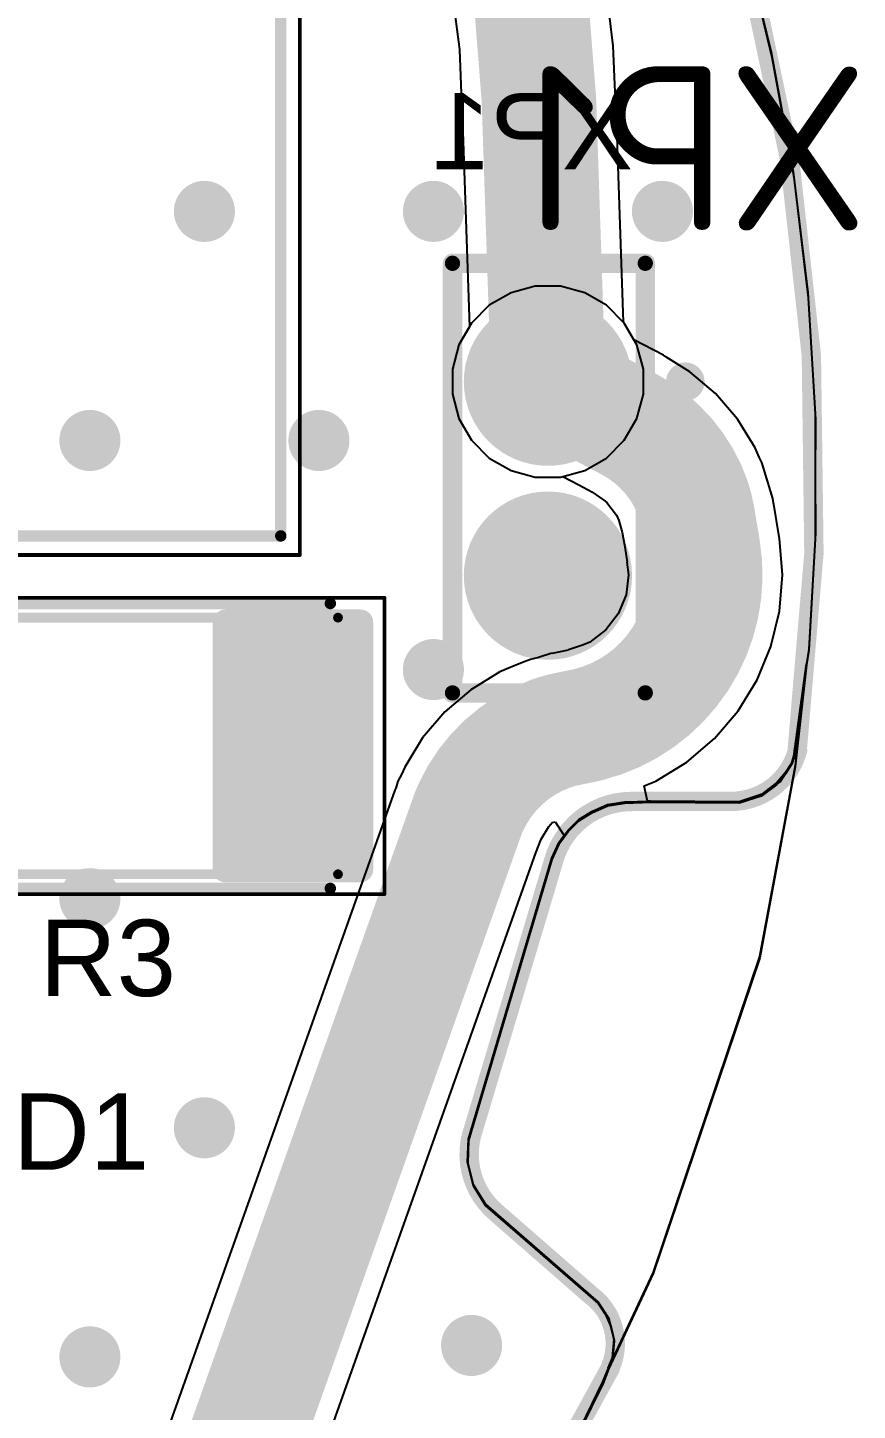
# Model space of a CAD drawing. Header units: inches. Extents: x -26.6 to 27.1, y -26.7 to 26.6.
# Drawn here: x 16.18 to 27.05, y -12.2 to 5.91 of the extents above; entities that cross this region are included whole.
import ezdxf

# ---------------------------------------------------------------- set-up
doc = ezdxf.new("R2010")
doc.units = ezdxf.units.IN
for name, color, linetype in [('Bottom Layer', 5, 'Continuous'), ('Bottom Overlay', 54, 'Continuous'), ('Bottom Solder', 6, 'Continuous'), ('Mechanical 13', 56, 'Continuous'), ('Mechanical 15', 56, 'Continuous'), ('Mechanical 4', 56, 'Continuous'), ('Multi-Layer', 9, 'Continuous'), ('Pad Holes', 156, 'Continuous'), ('Top Layer', 1, 'Continuous'), ('Top Overlay', 2, 'Continuous'), ('Top Paste', 8, 'Continuous'), ('Top Solder', 216, 'Continuous'), ('Via Holes', 16, 'Continuous')]:
    doc.layers.add(name, color=color, linetype=linetype)
doc.styles.add('Arial', font='', dxfattribs={"height": 0.2})
doc.styles.add('GOST type B', font='', dxfattribs={"height": 0.2})
doc.styles.get('Arial').set_extended_font_data('Arial')
doc.styles.get('GOST type B').set_extended_font_data('GOST type B')

# ---------------------------------------------------------------- blocks, each defined once
blk = doc.blocks.new('PBS2_8_5_B_84')
at = {"layer": 'Bottom Layer'}
h = blk.add_hatch(color=5, dxfattribs=at)
edge = h.paths.add_edge_path()
edge.add_arc((0, 2.54), 1, 0, 360)
h = blk.add_hatch(color=5, dxfattribs=at)
edge = h.paths.add_edge_path()
edge.add_arc((0, 0), 1, 0, 360)
at = {"layer": 'Bottom Solder'}
h = blk.add_hatch(color=6, dxfattribs=at)
edge = h.paths.add_edge_path()
edge.add_arc((0, 2.54), 1.102, 0, 360)
h = blk.add_hatch(color=6, dxfattribs=at)
edge = h.paths.add_edge_path()
edge.add_arc((0, 0), 1.102, 0, 360)
at = {"layer": 'Multi-Layer'}
h = blk.add_hatch(color=9, dxfattribs=at)
edge = h.paths.add_edge_path()
edge.add_arc((0, 2.54), 1, 0, 360)
h = blk.add_hatch(color=9, dxfattribs=at)
edge = h.paths.add_edge_path()
edge.add_arc((0, 0), 1, 0, 360)
at = {"layer": 'Pad Holes'}
h = blk.add_hatch(color=7, dxfattribs=at)
edge = h.paths.add_edge_path()
edge.add_arc((0, 2.54), 0.5, 0, 360)
h = blk.add_hatch(color=7, dxfattribs=at)
edge = h.paths.add_edge_path()
edge.add_arc((0, 0), 0.5, 0, 360)
at = {"layer": 'Top Layer'}
h = blk.add_hatch(color=1, dxfattribs=at)
edge = h.paths.add_edge_path()
edge.add_arc((0, 2.54), 1, 0, 360)
h = blk.add_hatch(color=1, dxfattribs=at)
edge = h.paths.add_edge_path()
edge.add_arc((0, 0), 1, 0, 360)
at = {"layer": 'Top Solder'}
h = blk.add_hatch(color=216, dxfattribs=at)
edge = h.paths.add_edge_path()
edge.add_arc((0, 2.54), 1.102, 0, 360)
h = blk.add_hatch(color=216, dxfattribs=at)
edge = h.paths.add_edge_path()
edge.add_arc((0, 0), 1.102, 0, 360)
at = {"layer": 'Bottom Overlay'}
for points in [[(1.25, 4.075, 0.2, 0.2, 0), (-1.275, 4.075, 0.2, 0.2, 0)], [(-1.275, 4.075, 0.2, 0.2, 0), (-1.275, -1.55, 0.2, 0.2, 0)], [(1.25, 4.075, 0.2, 0.2, 0), (1.25, -1.55, 0.2, 0.2, 0)], [(1.25, -1.55, 0.2, 0.2, 0), (-1.275, -1.55, 0.2, 0.2, 0)]]:
    blk.add_lwpolyline(points, format="xyseb", dxfattribs=at)
for points in [[(-1.325, 4.075, 0.1, 0.1, 1), (-1.225, 4.075, 0.1, 0.1, 1)], [(-1.325, 4.075, 0.1, 0.1, 1), (-1.225, 4.075, 0.1, 0.1, 1)], [(1.2, 4.075, 0.1, 0.1, 1), (1.3, 4.075, 0.1, 0.1, 1)], [(1.2, 4.075, 0.1, 0.1, 1), (1.3, 4.075, 0.1, 0.1, 1)], [(-1.675, 0, 0.254, 0.254, 1), (-1.925, 0, 0.254, 0.254, 1)], [(-1.988, 0, 0.127, 0.127, 1), (-1.861, 0, 0.127, 0.127, 1)], [(-1.739, 0, 0.127, 0.127, 1), (-1.612, 0, 0.127, 0.127, 1)], [(-1.325, -1.55, 0.1, 0.1, 1), (-1.225, -1.55, 0.1, 0.1, 1)], [(-1.325, -1.55, 0.1, 0.1, 1), (-1.225, -1.55, 0.1, 0.1, 1)], [(1.2, -1.55, 0.1, 0.1, 1), (1.3, -1.55, 0.1, 0.1, 1)], [(1.2, -1.55, 0.1, 0.1, 1), (1.3, -1.55, 0.1, 0.1, 1)]]:
    blk.add_lwpolyline(points, format="xyseb", close=True, dxfattribs=at)
at = {"layer": 'Mechanical 13'}
for points in [[(1.25, 4.075, 0.254, 0.254, 0), (-1.275, 4.075, 0.254, 0.254, 0)], [(-1.275, 4.075, 0.254, 0.254, 0), (-1.275, -1.55, 0.254, 0.254, 0)], [(1.25, 4.075, 0.254, 0.254, 0), (1.25, -1.55, 0.254, 0.254, 0)], [(1.25, -1.55, 0.254, 0.254, 0), (-1.275, -1.55, 0.254, 0.254, 0)]]:
    blk.add_lwpolyline(points, format="xyseb", dxfattribs=at)
for points in [[(-1.339, 4.075, 0.127, 0.127, 1), (-1.212, 4.075, 0.127, 0.127, 1)], [(-1.339, 4.075, 0.127, 0.127, 1), (-1.212, 4.075, 0.127, 0.127, 1)], [(1.187, 4.075, 0.127, 0.127, 1), (1.314, 4.075, 0.127, 0.127, 1)], [(1.187, 4.075, 0.127, 0.127, 1), (1.314, 4.075, 0.127, 0.127, 1)], [(-1.675, 0, 0.254, 0.254, 1), (-1.925, 0, 0.254, 0.254, 1)], [(-1.988, 0, 0.127, 0.127, 1), (-1.861, 0, 0.127, 0.127, 1)], [(-1.739, 0, 0.127, 0.127, 1), (-1.612, 0, 0.127, 0.127, 1)], [(-1.339, -1.55, 0.127, 0.127, 1), (-1.212, -1.55, 0.127, 0.127, 1)], [(-1.339, -1.55, 0.127, 0.127, 1), (-1.212, -1.55, 0.127, 0.127, 1)], [(1.187, -1.55, 0.127, 0.127, 1), (1.314, -1.55, 0.127, 0.127, 1)], [(1.187, -1.55, 0.127, 0.127, 1), (1.314, -1.55, 0.127, 0.127, 1)]]:
    blk.add_lwpolyline(points, format="xyseb", close=True, dxfattribs=at)
at = {"layer": 'Top Overlay'}
for points in [[(-1.675, 0, 0.254, 0.254, 1), (-1.925, 0, 0.254, 0.254, 1)], [(-1.988, 0, 0.127, 0.127, 1), (-1.861, 0, 0.127, 0.127, 1)], [(-1.739, 0, 0.127, 0.127, 1), (-1.612, 0, 0.127, 0.127, 1)]]:
    blk.add_lwpolyline(points, format="xyseb", close=True, dxfattribs=at)
at = {"layer": 'Mechanical 13', "style": 'GOST type B', "text_generation_flag": 2}
blk.add_text('XP1', height=2.15, rotation=180, dxfattribs=at).set_placement((-4.2, -1.98))
blk = doc.blocks.new('2512R_97')
at = {"layer": 'Top Layer'}
h = blk.add_hatch(color=1, dxfattribs=at)
edge = h.paths.add_edge_path()
edge.add_arc((-3.543, 1.619), 0.0665, 90, 180)
edge.add_line((-3.61, 1.619), (-3.61, -1.619))
edge.add_arc((-3.543, -1.619), 0.0665, 180, 270)
edge.add_line((-3.543, -1.685), (-1.777, -1.685))
edge.add_arc((-1.777, -1.619), 0.0665, 270, 360)
edge.add_line((-1.71, -1.619), (-1.71, 1.619))
edge.add_arc((-1.777, 1.619), 0.0665, 0, 90)
edge.add_line((-1.777, 1.685), (-3.543, 1.685))
h = blk.add_hatch(color=1, dxfattribs=at)
edge = h.paths.add_edge_path()
edge.add_arc((1.777, 1.619), 0.0665, 90, 180)
edge.add_line((1.71, 1.619), (1.71, -1.619))
edge.add_arc((1.777, -1.619), 0.0665, 180, 270)
edge.add_line((1.777, -1.685), (3.543, -1.685))
edge.add_arc((3.543, -1.619), 0.0665, 270, 360)
edge.add_line((3.61, -1.619), (3.61, 1.619))
edge.add_arc((3.543, 1.619), 0.0665, 0, 90)
edge.add_line((3.543, 1.685), (1.777, 1.685))
at = {"layer": 'Top Paste'}
h = blk.add_hatch(color=8, dxfattribs=at)
edge = h.paths.add_edge_path()
edge.add_arc((-3.543, 1.619), 0.0665, 90, 180)
edge.add_line((-3.61, 1.619), (-3.61, -1.619))
edge.add_arc((-3.543, -1.619), 0.0665, 180, 270)
edge.add_line((-3.543, -1.685), (-1.777, -1.685))
edge.add_arc((-1.777, -1.619), 0.0665, 270, 360)
edge.add_line((-1.71, -1.619), (-1.71, 1.619))
edge.add_arc((-1.777, 1.619), 0.0665, 0, 90)
edge.add_line((-1.777, 1.685), (-3.543, 1.685))
h = blk.add_hatch(color=8, dxfattribs=at)
edge = h.paths.add_edge_path()
edge.add_arc((1.777, 1.619), 0.0665, 90, 180)
edge.add_line((1.71, 1.619), (1.71, -1.619))
edge.add_arc((1.777, -1.619), 0.0665, 180, 270)
edge.add_line((1.777, -1.685), (3.543, -1.685))
edge.add_arc((3.543, -1.619), 0.0665, 270, 360)
edge.add_line((3.61, -1.619), (3.61, 1.619))
edge.add_arc((3.543, 1.619), 0.0665, 0, 90)
edge.add_line((3.543, 1.685), (1.777, 1.685))
at = {"layer": 'Top Solder'}
h = blk.add_hatch(color=216, dxfattribs=at)
edge = h.paths.add_edge_path()
edge.add_arc((-3.543, 1.619), 0.168, 90, 180)
edge.add_line((-3.712, 1.619), (-3.712, -1.619))
edge.add_arc((-3.543, -1.619), 0.168, 180, 270)
edge.add_line((-3.543, -1.787), (-1.777, -1.787))
edge.add_arc((-1.777, -1.619), 0.168, 270, 360)
edge.add_line((-1.608, -1.619), (-1.608, 1.619))
edge.add_arc((-1.777, 1.619), 0.168, 0, 90)
edge.add_line((-1.777, 1.787), (-3.543, 1.787))
h = blk.add_hatch(color=216, dxfattribs=at)
edge = h.paths.add_edge_path()
edge.add_arc((1.777, 1.619), 0.168, 90, 180)
edge.add_line((1.608, 1.619), (1.608, -1.619))
edge.add_arc((1.777, -1.619), 0.168, 180, 270)
edge.add_line((1.777, -1.787), (3.543, -1.787))
edge.add_arc((3.543, -1.619), 0.168, 270, 360)
edge.add_line((3.712, -1.619), (3.712, 1.619))
edge.add_arc((3.543, 1.619), 0.168, 0, 90)
edge.add_line((3.543, 1.787), (1.777, 1.787))
at = {"layer": 'Mechanical 13'}
for points in [[(-3.25, 1.68, 0.127, 0.127, 0), (-3.25, -1.68, 0.127, 0.127, 0)], [(3.25, 1.68, 0.127, 0.127, 0), (-3.25, 1.68, 0.127, 0.127, 0)], [(3.25, 1.68, 0.127, 0.127, 0), (3.25, -1.68, 0.127, 0.127, 0)], [(3.25, -1.68, 0.127, 0.127, 0), (-3.25, -1.68, 0.127, 0.127, 0)]]:
    blk.add_lwpolyline(points, format="xyseb", dxfattribs=at)
for points in [[(-3.282, 1.68, 0.0635, 0.0635, 1), (-3.218, 1.68, 0.0635, 0.0635, 1)], [(-3.282, 1.68, 0.0635, 0.0635, 1), (-3.218, 1.68, 0.0635, 0.0635, 1)], [(3.218, 1.68, 0.0635, 0.0635, 1), (3.282, 1.68, 0.0635, 0.0635, 1)], [(3.218, 1.68, 0.0635, 0.0635, 1), (3.282, 1.68, 0.0635, 0.0635, 1)], [(-3.282, -1.68, 0.0635, 0.0635, 1), (-3.218, -1.68, 0.0635, 0.0635, 1)], [(-3.282, -1.68, 0.0635, 0.0635, 1), (-3.218, -1.68, 0.0635, 0.0635, 1)], [(3.218, -1.68, 0.0635, 0.0635, 1), (3.282, -1.68, 0.0635, 0.0635, 1)], [(3.218, -1.68, 0.0635, 0.0635, 1), (3.282, -1.68, 0.0635, 0.0635, 1)]]:
    blk.add_lwpolyline(points, format="xyseb", close=True, dxfattribs=at)
at = {"layer": 'Mechanical 15'}
for points in [[(-3.86, 1.94, 0.05, 0.05, 0), (-3.86, -1.94, 0.05, 0.05, 0)], [(3.86, 1.94, 0.05, 0.05, 0), (-3.86, 1.94, 0.05, 0.05, 0)], [(3.86, 1.94, 0.05, 0.05, 0), (3.86, -1.94, 0.05, 0.05, 0)], [(3.86, -1.94, 0.05, 0.05, 0), (-3.86, -1.94, 0.05, 0.05, 0)]]:
    blk.add_lwpolyline(points, format="xyseb", dxfattribs=at)
for points in [[(-3.872, 1.94, 0.025, 0.025, 1), (-3.848, 1.94, 0.025, 0.025, 1)], [(-3.872, 1.94, 0.025, 0.025, 1), (-3.848, 1.94, 0.025, 0.025, 1)], [(3.848, 1.94, 0.025, 0.025, 1), (3.872, 1.94, 0.025, 0.025, 1)], [(3.848, 1.94, 0.025, 0.025, 1), (3.872, 1.94, 0.025, 0.025, 1)], [(-3.872, -1.94, 0.025, 0.025, 1), (-3.848, -1.94, 0.025, 0.025, 1)], [(-3.872, -1.94, 0.025, 0.025, 1), (-3.848, -1.94, 0.025, 0.025, 1)], [(3.848, -1.94, 0.025, 0.025, 1), (3.872, -1.94, 0.025, 0.025, 1)], [(3.848, -1.94, 0.025, 0.025, 1), (3.872, -1.94, 0.025, 0.025, 1)]]:
    blk.add_lwpolyline(points, format="xyseb", close=True, dxfattribs=at)
at = {"layer": 'Top Overlay'}
for points in [[(3.15, 1.865, 0.15, 0.15, 0), (-3.15, 1.865, 0.15, 0.15, 0)], [(3.15, -1.865, 0.15, 0.15, 0), (-3.15, -1.865, 0.15, 0.15, 0)]]:
    blk.add_lwpolyline(points, format="xyseb", dxfattribs=at)
for points in [[(-3.187, 1.865, 0.075, 0.075, 1), (-3.112, 1.865, 0.075, 0.075, 1)], [(3.112, 1.865, 0.075, 0.075, 1), (3.187, 1.865, 0.075, 0.075, 1)], [(-3.187, -1.865, 0.075, 0.075, 1), (-3.112, -1.865, 0.075, 0.075, 1)], [(3.112, -1.865, 0.075, 0.075, 1), (3.187, -1.865, 0.075, 0.075, 1)]]:
    blk.add_lwpolyline(points, format="xyseb", close=True, dxfattribs=at)
blk = doc.blocks.new('CAP_EEVFK1V102M_107')
at = {"layer": 'Top Layer'}
for points in [[(-9.5, 1.25), (-3, 1.25), (-3, -1.25), (-9.5, -1.25)], [(3, 1.25), (9.5, 1.25), (9.5, -1.25), (3, -1.25)]]:
    blk.add_hatch(color=1, dxfattribs=at).paths.add_polyline_path(points)
at = {"layer": 'Top Paste'}
for points in [[(-9.5, 1.25), (-3, 1.25), (-3, -1.25), (-9.5, -1.25)], [(3, 1.25), (9.5, 1.25), (9.5, -1.25), (3, -1.25)]]:
    blk.add_hatch(color=8, dxfattribs=at).paths.add_polyline_path(points)
at = {"layer": 'Top Solder'}
for points in [[(-9.602, 1.352), (-2.898, 1.352), (-2.898, -1.352), (-9.602, -1.352)], [(2.898, 1.352), (9.602, 1.352), (9.602, -1.352), (2.898, -1.352)]]:
    blk.add_hatch(color=216, dxfattribs=at).paths.add_polyline_path(points)
at = {"layer": 'Mechanical 13'}
for points in [[(-8.5, 5.5, 0.127, 0.127, 0), (-5.5, 8.5, 0.127, 0.127, 0)], [(-5.5, 8.5, 0.127, 0.127, 0), (8.5, 8.5, 0.127, 0.127, 0)], [(8.5, -8.5, 0.127, 0.127, 0), (8.5, 8.5, 0.127, 0.127, 0)], [(-8.5, -5.5, 0.127, 0.127, 0), (-8.5, 5.5, 0.127, 0.127, 0)], [(-8.5, -5.5, 0.127, 0.127, 0), (-5.5, -8.5, 0.127, 0.127, 0)], [(-5.5, -8.5, 0.127, 0.127, 0), (8.5, -8.5, 0.127, 0.127, 0)]]:
    blk.add_lwpolyline(points, format="xyseb", dxfattribs=at)
for points in [[(-5.532, 8.5, 0.0635, 0.0635, 1), (-5.468, 8.5, 0.0635, 0.0635, 1)], [(-5.532, 8.5, 0.0635, 0.0635, 1), (-5.468, 8.5, 0.0635, 0.0635, 1)], [(8.468, 8.5, 0.0635, 0.0635, 1), (8.532, 8.5, 0.0635, 0.0635, 1)], [(8.468, 8.5, 0.0635, 0.0635, 1), (8.532, 8.5, 0.0635, 0.0635, 1)], [(-8.532, 5.5, 0.0635, 0.0635, 1), (-8.468, 5.5, 0.0635, 0.0635, 1)], [(-8.532, 5.5, 0.0635, 0.0635, 1), (-8.468, 5.5, 0.0635, 0.0635, 1)], [(-9.55, 2.25, 0.2, 0.2, 1), (-9.75, 2.25, 0.2, 0.2, 1)], [(-9.8, 2.25, 0.1, 0.1, 1), (-9.7, 2.25, 0.1, 0.1, 1)], [(-9.6, 2.25, 0.1, 0.1, 1), (-9.5, 2.25, 0.1, 0.1, 1)], [(-8.532, -5.5, 0.0635, 0.0635, 1), (-8.468, -5.5, 0.0635, 0.0635, 1)], [(-8.532, -5.5, 0.0635, 0.0635, 1), (-8.468, -5.5, 0.0635, 0.0635, 1)], [(-5.532, -8.5, 0.0635, 0.0635, 1), (-5.468, -8.5, 0.0635, 0.0635, 1)], [(-5.532, -8.5, 0.0635, 0.0635, 1), (-5.468, -8.5, 0.0635, 0.0635, 1)], [(8.468, -8.5, 0.0635, 0.0635, 1), (8.532, -8.5, 0.0635, 0.0635, 1)], [(8.468, -8.5, 0.0635, 0.0635, 1), (8.532, -8.5, 0.0635, 0.0635, 1)]]:
    blk.add_lwpolyline(points, format="xyseb", close=True, dxfattribs=at)
at = {"layer": 'Mechanical 15'}
for points in [[(-8.75, 5.625, 0.05, 0.05, 0), (-5.625, 8.75, 0.05, 0.05, 0)], [(-5.625, 8.75, 0.05, 0.05, 0), (8.75, 8.75, 0.05, 0.05, 0)], [(8.75, 1.5, 0.05, 0.05, 0), (8.75, 8.75, 0.05, 0.05, 0)], [(-8.75, 1.5, 0.05, 0.05, 0), (-8.75, 5.625, 0.05, 0.05, 0)], [(-9.75, 1.5, 0.05, 0.05, 0), (-8.75, 1.5, 0.05, 0.05, 0)], [(-9.75, -1.5, 0.05, 0.05, 0), (-9.75, 1.5, 0.05, 0.05, 0)], [(8.75, 1.5, 0.05, 0.05, 0), (9.75, 1.5, 0.05, 0.05, 0)], [(9.75, -1.5, 0.05, 0.05, 0), (9.75, 1.5, 0.05, 0.05, 0)], [(-9.75, -1.5, 0.05, 0.05, 0), (-8.75, -1.5, 0.05, 0.05, 0)], [(-8.75, -5.625, 0.05, 0.05, 0), (-8.75, -1.5, 0.05, 0.05, 0)], [(8.75, -1.5, 0.05, 0.05, 0), (9.75, -1.5, 0.05, 0.05, 0)], [(8.75, -8.75, 0.05, 0.05, 0), (8.75, -1.5, 0.05, 0.05, 0)], [(-8.75, -5.625, 0.05, 0.05, 0), (-5.625, -8.75, 0.05, 0.05, 0)], [(-5.625, -8.75, 0.05, 0.05, 0), (8.75, -8.75, 0.05, 0.05, 0)]]:
    blk.add_lwpolyline(points, format="xyseb", dxfattribs=at)
for points in [[(-5.637, 8.75, 0.025, 0.025, 1), (-5.613, 8.75, 0.025, 0.025, 1)], [(-5.637, 8.75, 0.025, 0.025, 1), (-5.613, 8.75, 0.025, 0.025, 1)], [(8.738, 8.75, 0.025, 0.025, 1), (8.762, 8.75, 0.025, 0.025, 1)], [(8.738, 8.75, 0.025, 0.025, 1), (8.762, 8.75, 0.025, 0.025, 1)], [(-8.762, 5.625, 0.025, 0.025, 1), (-8.738, 5.625, 0.025, 0.025, 1)], [(-8.762, 5.625, 0.025, 0.025, 1), (-8.738, 5.625, 0.025, 0.025, 1)], [(-9.763, 1.5, 0.025, 0.025, 1), (-9.738, 1.5, 0.025, 0.025, 1)], [(-9.763, 1.5, 0.025, 0.025, 1), (-9.738, 1.5, 0.025, 0.025, 1)], [(-8.762, 1.5, 0.025, 0.025, 1), (-8.738, 1.5, 0.025, 0.025, 1)], [(-8.762, 1.5, 0.025, 0.025, 1), (-8.738, 1.5, 0.025, 0.025, 1)], [(8.738, 1.5, 0.025, 0.025, 1), (8.762, 1.5, 0.025, 0.025, 1)], [(8.738, 1.5, 0.025, 0.025, 1), (8.762, 1.5, 0.025, 0.025, 1)], [(9.738, 1.5, 0.025, 0.025, 1), (9.763, 1.5, 0.025, 0.025, 1)], [(9.738, 1.5, 0.025, 0.025, 1), (9.763, 1.5, 0.025, 0.025, 1)], [(-9.763, -1.5, 0.025, 0.025, 1), (-9.738, -1.5, 0.025, 0.025, 1)], [(-9.763, -1.5, 0.025, 0.025, 1), (-9.738, -1.5, 0.025, 0.025, 1)], [(-8.762, -1.5, 0.025, 0.025, 1), (-8.738, -1.5, 0.025, 0.025, 1)], [(-8.762, -1.5, 0.025, 0.025, 1), (-8.738, -1.5, 0.025, 0.025, 1)], [(8.738, -1.5, 0.025, 0.025, 1), (8.762, -1.5, 0.025, 0.025, 1)], [(8.738, -1.5, 0.025, 0.025, 1), (8.762, -1.5, 0.025, 0.025, 1)], [(9.738, -1.5, 0.025, 0.025, 1), (9.763, -1.5, 0.025, 0.025, 1)], [(9.738, -1.5, 0.025, 0.025, 1), (9.763, -1.5, 0.025, 0.025, 1)], [(-8.762, -5.625, 0.025, 0.025, 1), (-8.738, -5.625, 0.025, 0.025, 1)], [(-8.762, -5.625, 0.025, 0.025, 1), (-8.738, -5.625, 0.025, 0.025, 1)], [(-5.637, -8.75, 0.025, 0.025, 1), (-5.613, -8.75, 0.025, 0.025, 1)], [(-5.637, -8.75, 0.025, 0.025, 1), (-5.613, -8.75, 0.025, 0.025, 1)], [(8.738, -8.75, 0.025, 0.025, 1), (8.762, -8.75, 0.025, 0.025, 1)], [(8.738, -8.75, 0.025, 0.025, 1), (8.762, -8.75, 0.025, 0.025, 1)]]:
    blk.add_lwpolyline(points, format="xyseb", close=True, dxfattribs=at)
at = {"layer": 'Top Overlay'}
for points in [[(-8.5, 5.5, 0.15, 0.15, 0), (-5.5, 8.5, 0.15, 0.15, 0)], [(-5.5, 8.5, 0.15, 0.15, 0), (8.5, 8.5, 0.15, 0.15, 0)], [(8.5, 1.57, 0.15, 0.15, 0), (8.5, 8.5, 0.15, 0.15, 0)], [(-8.5, 1.57, 0.15, 0.15, 0), (-8.5, 5.5, 0.15, 0.15, 0)], [(-8.5, -5.5, 0.15, 0.15, 0), (-8.5, -1.57, 0.15, 0.15, 0)], [(8.5, -8.5, 0.15, 0.15, 0), (8.5, -1.57, 0.15, 0.15, 0)], [(-8.5, -5.5, 0.15, 0.15, 0), (-5.5, -8.5, 0.15, 0.15, 0)], [(-5.5, -8.5, 0.15, 0.15, 0), (8.5, -8.5, 0.15, 0.15, 0)]]:
    blk.add_lwpolyline(points, format="xyseb", dxfattribs=at)
for points in [[(-5.537, 8.5, 0.075, 0.075, 1), (-5.462, 8.5, 0.075, 0.075, 1)], [(-5.537, 8.5, 0.075, 0.075, 1), (-5.462, 8.5, 0.075, 0.075, 1)], [(8.463, 8.5, 0.075, 0.075, 1), (8.538, 8.5, 0.075, 0.075, 1)], [(8.463, 8.5, 0.075, 0.075, 1), (8.538, 8.5, 0.075, 0.075, 1)], [(-8.538, 5.5, 0.075, 0.075, 1), (-8.463, 5.5, 0.075, 0.075, 1)], [(-8.538, 5.5, 0.075, 0.075, 1), (-8.463, 5.5, 0.075, 0.075, 1)], [(-9.55, 2.25, 0.2, 0.2, 1), (-9.75, 2.25, 0.2, 0.2, 1)], [(-9.8, 2.25, 0.1, 0.1, 1), (-9.7, 2.25, 0.1, 0.1, 1)], [(-9.6, 2.25, 0.1, 0.1, 1), (-9.5, 2.25, 0.1, 0.1, 1)], [(-8.538, 1.57, 0.075, 0.075, 1), (-8.463, 1.57, 0.075, 0.075, 1)], [(8.463, 1.57, 0.075, 0.075, 1), (8.538, 1.57, 0.075, 0.075, 1)], [(-8.538, -1.57, 0.075, 0.075, 1), (-8.463, -1.57, 0.075, 0.075, 1)], [(8.463, -1.57, 0.075, 0.075, 1), (8.538, -1.57, 0.075, 0.075, 1)], [(-8.538, -5.5, 0.075, 0.075, 1), (-8.463, -5.5, 0.075, 0.075, 1)], [(-8.538, -5.5, 0.075, 0.075, 1), (-8.463, -5.5, 0.075, 0.075, 1)], [(-5.537, -8.5, 0.075, 0.075, 1), (-5.462, -8.5, 0.075, 0.075, 1)], [(-5.537, -8.5, 0.075, 0.075, 1), (-5.462, -8.5, 0.075, 0.075, 1)], [(8.463, -8.5, 0.075, 0.075, 1), (8.538, -8.5, 0.075, 0.075, 1)], [(8.463, -8.5, 0.075, 0.075, 1), (8.538, -8.5, 0.075, 0.075, 1)]]:
    blk.add_lwpolyline(points, format="xyseb", close=True, dxfattribs=at)

msp = doc.modelspace()

# ---------------------------------------------------------------- hatches: boundary and pattern name
at = {"layer": 'Bottom Layer'}
h = msp.add_hatch(color=5, dxfattribs=at)
edge = h.paths.add_edge_path()
edge.add_arc((18.5, 3.5), 0.4, 0, 360)
h = msp.add_hatch(color=5, dxfattribs=at)
edge = h.paths.add_edge_path()
edge.add_arc((21.5, 3.5), 0.4, 0, 360)
h = msp.add_hatch(color=5, dxfattribs=at)
edge = h.paths.add_edge_path()
edge.add_arc((24.5, 3.5), 0.4, 0, 360)
h = msp.add_hatch(color=5, dxfattribs=at)
edge = h.paths.add_edge_path()
edge.add_arc((17, 0.5), 0.4, 0, 360)
h = msp.add_hatch(color=5, dxfattribs=at)
edge = h.paths.add_edge_path()
edge.add_arc((20, 0.5), 0.4, 0, 360)
h = msp.add_hatch(color=5, dxfattribs=at)
edge = h.paths.add_edge_path()
edge.add_arc((21.5, -2.5), 0.4, 0, 360)
h = msp.add_hatch(color=5, dxfattribs=at)
edge = h.paths.add_edge_path()
edge.add_arc((17, -5.5), 0.4, 0, 360)
h = msp.add_hatch(color=5, dxfattribs=at)
edge = h.paths.add_edge_path()
edge.add_arc((18.5, -8.5), 0.4, 0, 360)
h = msp.add_hatch(color=5, dxfattribs=at)
edge = h.paths.add_edge_path()
edge.add_arc((22, -11.35), 0.4, 0, 360)
h = msp.add_hatch(color=5, dxfattribs=at)
edge = h.paths.add_edge_path()
edge.add_arc((17, -11.5), 0.4, 0, 360)
at = {"layer": 'Top Layer'}
h = msp.add_hatch(color=1, dxfattribs=at)
edge = h.paths.add_edge_path()
edge.add_arc((18.5, 3.5), 0.4, 0, 360)
h = msp.add_hatch(color=1, dxfattribs=at)
edge = h.paths.add_edge_path()
edge.add_arc((21.5, 3.5), 0.4, 0, 360)
h = msp.add_hatch(color=1, dxfattribs=at)
edge = h.paths.add_edge_path()
edge.add_arc((24.5, 3.5), 0.4, 0, 360)
h = msp.add_hatch(color=1, dxfattribs=at)
edge = h.paths.add_edge_path()
edge.add_arc((17, 0.5), 0.4, 0, 360)
h = msp.add_hatch(color=1, dxfattribs=at)
edge = h.paths.add_edge_path()
edge.add_arc((20, 0.5), 0.4, 0, 360)
h = msp.add_hatch(color=1, dxfattribs=at)
edge = h.paths.add_edge_path()
edge.add_arc((21.5, -2.5), 0.4, 0, 360)
h = msp.add_hatch(color=1, dxfattribs=at)
edge = h.paths.add_edge_path()
edge.add_arc((17, -5.5), 0.4, 0, 360)
h = msp.add_hatch(color=1, dxfattribs=at)
edge = h.paths.add_edge_path()
edge.add_arc((18.5, -8.5), 0.4, 0, 360)
h = msp.add_hatch(color=1, dxfattribs=at)
edge = h.paths.add_edge_path()
edge.add_arc((22, -11.35), 0.4, 0, 360)
h = msp.add_hatch(color=1, dxfattribs=at)
edge = h.paths.add_edge_path()
edge.add_arc((17, -11.5), 0.4, 0, 360)
at = {"layer": 'Via Holes'}
h = msp.add_hatch(color=7, dxfattribs=at)
edge = h.paths.add_edge_path()
edge.add_arc((18.5, 3.5), 0.2, 0, 360)
h = msp.add_hatch(color=7, dxfattribs=at)
edge = h.paths.add_edge_path()
edge.add_arc((21.5, 3.5), 0.2, 0, 360)
h = msp.add_hatch(color=7, dxfattribs=at)
edge = h.paths.add_edge_path()
edge.add_arc((24.5, 3.5), 0.2, 0, 360)
h = msp.add_hatch(color=7, dxfattribs=at)
edge = h.paths.add_edge_path()
edge.add_arc((17, 0.5), 0.2, 0, 360)
h = msp.add_hatch(color=7, dxfattribs=at)
edge = h.paths.add_edge_path()
edge.add_arc((20, 0.5), 0.2, 0, 360)
h = msp.add_hatch(color=7, dxfattribs=at)
edge = h.paths.add_edge_path()
edge.add_arc((21.5, -2.5), 0.2, 0, 360)
h = msp.add_hatch(color=7, dxfattribs=at)
edge = h.paths.add_edge_path()
edge.add_arc((17, -5.5), 0.2, 0, 360)
h = msp.add_hatch(color=7, dxfattribs=at)
edge = h.paths.add_edge_path()
edge.add_arc((18.5, -8.5), 0.2, 0, 360)
h = msp.add_hatch(color=7, dxfattribs=at)
edge = h.paths.add_edge_path()
edge.add_arc((22, -11.35), 0.2, 0, 360)
h = msp.add_hatch(color=7, dxfattribs=at)
edge = h.paths.add_edge_path()
edge.add_arc((17, -11.5), 0.2, 0, 360)

# ---------------------------------------------------------------- linework, layer by layer
at = {"layer": 'Bottom Layer'}
for p, q in [((25.557, 7.07), (25.935, 5.52)), ((21.694, 6.733), (21.84, 5.621)), ((23.855, 5.667), (23.718, 6.827)), ((21.84, 5.621), (21.87, 4.928)), ((23.879, 5.062), (23.855, 5.667)), ((25.935, 5.52), (26.22, 3.95)), ((21.87, 4.928), (21.87, 4.928)), ((21.87, 4.928), (21.87, 4.928)), ((21.87, 4.928), (21.874, 4.924)), ((21.874, 4.924), (21.971, 1.988)), ((23.89, 4.996), (23.879, 5.062)), ((23.89, 4.992), (23.89, 4.996)), ((23.89, 4.991), (23.89, 4.992)), ((23.89, 4.992), (23.89, 4.992)), ((23.988, 2.05), (23.89, 4.991)), ((26.22, 3.95), (26.409, 2.366)), ((26.409, 2.366), (26.503, 0.773)), ((24, 2.038), (23.988, 2.05)), ((24.165, 1.752), (24, 2.038)), ((21.971, 1.988), (21.835, 1.752)), ((21.835, 1.752), (21.75, 1.435)), ((24.25, 1.435), (24.165, 1.752)), ((21.75, 1.435), (21.75, 1.105)), ((24.25, 1.105), (24.25, 1.435)), ((21.75, 1.105), (21.835, 0.788)), ((24.165, 0.788), (24.25, 1.105)), ((21.835, 0.788), (22, 0.502)), ((24, 0.502), (24.165, 0.788)), ((26.503, 0.773), (26.502, -0.025)), ((22, 0.502), (22.232, 0.27)), ((23.768, 0.27), (24, 0.502)), ((22.232, 0.27), (22.518, 0.105)), ((23.482, 0.105), (23.768, 0.27)), ((22.518, 0.105), (22.835, 0.02)), ((22.835, 0.02), (23.165, 0.02)), ((23.165, 0.02), (23.482, 0.105)), ((26.502, -0.025), (26.502, -0.025)), ((26.502, -0.025), (26.502, -0.787)), ((26.502, -0.787), (26.419, -2.246)), ((26.419, -2.246), (26.387, -2.44)), ((26.224, -3.649), (26.387, -2.44)), ((26.387, -2.44), (26.233, -3.585)), ((26.387, -2.44), (26.239, -3.773)), ((26.387, -2.44), (26.387, -2.44)), ((26.233, -3.585), (26.224, -3.649)), ((26.239, -3.773), (25.775, -6.275)), ((26.041, -3.97), (26.196, -3.735)), ((26.196, -3.735), (26.112, -3.863)), ((26.196, -3.735), (26.224, -3.649)), ((26.224, -3.649), (26.196, -3.735)), ((25.808, -4.147), (26.041, -3.97)), ((26.112, -3.863), (25.992, -4.007)), ((25.506, -4.247), (25.808, -4.147)), ((25.808, -4.147), (25.506, -4.247)), ((25.992, -4.007), (25.808, -4.147)), ((25.992, -4.007), (25.992, -4.007)), ((25.992, -4.007), (25.992, -4.007)), ((23.575, -4.374), (23.781, -4.282)), ((23.781, -4.282), (23.575, -4.374)), ((23.781, -4.282), (24.006, -4.248)), ((24.006, -4.248), (23.781, -4.282)), ((24.006, -4.248), (24.346, -4.238)), ((24.346, -4.238), (24.006, -4.248)), ((24.346, -4.238), (25.506, -4.247)), ((25.506, -4.247), (24.346, -4.238)), ((23.265, -4.619), (23.406, -4.479)), ((23.406, -4.479), (23.265, -4.619)), ((23.406, -4.479), (23.575, -4.374)), ((23.575, -4.374), (23.406, -4.479)), ((23.144, -4.784), (23.265, -4.619)), ((23.265, -4.619), (23.144, -4.784)), ((23.053, -4.986), (23.144, -4.784)), ((23.144, -4.784), (23.053, -4.986)), ((21.961, -8.667), (23.053, -4.986)), ((23.053, -4.986), (21.961, -8.667)), ((25.775, -6.275), (24.38, -10.407)), ((21.949, -8.965), (21.961, -8.667)), ((21.961, -8.667), (21.949, -8.965)), ((22.023, -9.258), (21.949, -8.965)), ((21.949, -8.965), (22.023, -9.258)), ((22.184, -9.518), (22.023, -9.258)), ((22.023, -9.258), (22.184, -9.518)), ((23.659, -10.798), (22.184, -9.518)), ((22.184, -9.518), (23.659, -10.798)), ((24.38, -10.407), (23.792, -11.662)), ((23.804, -11.016), (23.659, -10.798)), ((23.659, -10.798), (23.756, -10.943)), ((23.756, -10.943), (23.828, -11.113)), ((23.87, -11.281), (23.804, -11.016)), ((23.828, -11.113), (23.868, -11.296)), ((23.847, -11.528), (23.87, -11.281)), ((23.868, -11.296), (23.847, -11.528)), ((23.792, -11.662), (23.847, -11.528)), ((23.847, -11.528), (23.792, -11.662)), ((23.792, -11.662), (23.723, -11.844)), ((23.792, -11.662), (23.792, -11.662)), ((23.723, -11.844), (23.417, -12.464))]:
    msp.add_line(p, q, dxfattribs=at)
for points in [[(19.07, 14.055, 1.5, 1.5, -0.183869), (22.882, 4.962, 1.5, 1.5, 0)], [(22.882, 4.962, 1.5, 1.5, 0), (22.882, 4.958, 1.5, 1.5, 0)], [(22.882, 4.958, 1.5, 1.5, 0), (23, 1.405, 1.5, 1.5, 0)], [(23, 1.405, 1.5, 1.5, 0), (23, 1.27, 1.5, 1.5, 0)]]:
    msp.add_lwpolyline(points, format="xyseb", dxfattribs=at)
for points in [[(22.507, 4.962, 0.75, 0.75, 1), (23.257, 4.962, 0.75, 0.75, 1)], [(22.507, 4.962, 0.75, 0.75, 1), (23.257, 4.962, 0.75, 0.75, 1)], [(22.507, 4.958, 0.75, 0.75, 1), (23.257, 4.958, 0.75, 0.75, 1)], [(22.507, 4.958, 0.75, 0.75, 1), (23.257, 4.958, 0.75, 0.75, 1)], [(22.625, 1.405, 0.75, 0.75, 1), (23.375, 1.405, 0.75, 0.75, 1)], [(22.625, 1.405, 0.75, 0.75, 1), (23.375, 1.405, 0.75, 0.75, 1)], [(22.625, 1.27, 0.75, 0.75, 1), (23.375, 1.27, 0.75, 0.75, 1)]]:
    msp.add_lwpolyline(points, format="xyseb", close=True, dxfattribs=at)
at = {"layer": 'Mechanical 4'}
for points in [[(23.817, -11.647, 0.254, 0.254, -12.462017), (26.265, -3.558, 0.254, 0.254, 0)], [(26.27, -3.558, 0.254, 0.254, -0.341535), (25.393, -4.226, 0.254, 0.254, 0)], [(23.072, -5.013, 0.254, 0.254, -0.341535), (24.104, -4.227, 0.254, 0.254, 0)], [(24.104, -4.227, 0.254, 0.254, 0), (25.35, -4.225, 0.254, 0.254, 0)], [(22.028, -8.504, 0.254, 0.254, 0), (23.072, -5.013, 0.254, 0.254, 0)], [(22.315, -9.604, 0.254, 0.254, -0.311932), (22.028, -8.504, 0.254, 0.254, 0)], [(22.315, -9.604, 0.254, 0.254, 0), (23.574, -10.702, 0.254, 0.254, 0)], [(23.574, -10.702, 0.254, 0.254, -0.348779), (23.814, -11.645, 0.254, 0.254, 0)]]:
    msp.add_lwpolyline(points, format="xyseb", dxfattribs=at)
for points in [[(26.202, -3.558, 0.127, 0.127, 1), (26.329, -3.558, 0.127, 0.127, 1)], [(26.207, -3.558, 0.127, 0.127, 1), (26.334, -3.558, 0.127, 0.127, 1)], [(24.04, -4.227, 0.127, 0.127, 1), (24.167, -4.227, 0.127, 0.127, 1)], [(24.04, -4.227, 0.127, 0.127, 1), (24.167, -4.227, 0.127, 0.127, 1)], [(25.287, -4.225, 0.127, 0.127, 1), (25.414, -4.225, 0.127, 0.127, 1)], [(25.33, -4.226, 0.127, 0.127, 1), (25.457, -4.226, 0.127, 0.127, 1)], [(23.008, -5.013, 0.127, 0.127, 1), (23.135, -5.013, 0.127, 0.127, 1)], [(23.008, -5.013, 0.127, 0.127, 1), (23.135, -5.013, 0.127, 0.127, 1)], [(21.964, -8.504, 0.127, 0.127, 1), (22.091, -8.504, 0.127, 0.127, 1)], [(21.964, -8.504, 0.127, 0.127, 1), (22.091, -8.504, 0.127, 0.127, 1)], [(22.252, -9.604, 0.127, 0.127, 1), (22.379, -9.604, 0.127, 0.127, 1)], [(22.252, -9.604, 0.127, 0.127, 1), (22.379, -9.604, 0.127, 0.127, 1)], [(23.51, -10.702, 0.127, 0.127, 1), (23.637, -10.702, 0.127, 0.127, 1)], [(23.51, -10.702, 0.127, 0.127, 1), (23.637, -10.702, 0.127, 0.127, 1)], [(23.751, -11.645, 0.127, 0.127, 1), (23.878, -11.645, 0.127, 0.127, 1)], [(23.754, -11.647, 0.127, 0.127, 1), (23.881, -11.647, 0.127, 0.127, 1)]]:
    msp.add_lwpolyline(points, format="xyseb", close=True, dxfattribs=at)
at = {"layer": 'Top Layer'}
for p, q in [((25.546, 7.132), (25.926, 5.585)), ((25.926, 5.585), (26.213, 4.018)), ((26.213, 4.018), (26.405, 2.437)), ((22.518, 2.435), (22.232, 2.27)), ((22.835, 2.52), (22.518, 2.435)), ((23.165, 2.52), (22.835, 2.52)), ((23.482, 2.435), (23.165, 2.52)), ((23.768, 2.27), (23.482, 2.435)), ((26.405, 2.437), (26.501, 0.847)), ((22.232, 2.27), (22, 2.038)), ((24, 2.038), (23.768, 2.27)), ((22, 2.038), (21.835, 1.752)), ((24.127, 1.818), (24, 2.038)), ((24.514, 1.616), (24.127, 1.818)), ((21.835, 1.752), (21.75, 1.435)), ((24.544, 1.594), (24.514, 1.616)), ((24.86, 1.401), (24.544, 1.594)), ((21.75, 1.435), (21.75, 1.105)), ((25.196, 1.114), (24.86, 1.401)), ((21.75, 1.105), (21.835, 0.788)), ((25.482, 0.778), (25.196, 1.114)), ((21.835, 0.788), (22, 0.502)), ((25.678, 0.459), (25.482, 0.778)), ((26.501, 0.847), (26.502, 0.05)), ((22, 0.502), (22.232, 0.27)), ((25.713, 0.402), (25.678, 0.459)), ((25.768, 0.281), (25.713, 0.402)), ((25.713, 0.402), (25.713, 0.402)), ((22.232, 0.27), (22.518, 0.105)), ((25.804, 0.212), (25.768, 0.281)), ((25.839, 0.097), (25.804, 0.212)), ((22.518, 0.105), (22.835, 0.02)), ((22.835, 0.02), (23.165, 0.02)), ((23.165, 0.02), (23.196, 0.029)), ((23.196, 0.029), (23.404, -0.08)), ((25.947, -0.259), (25.839, 0.097)), ((26.502, 0.05), (26.502, 0.05)), ((26.502, 0.05), (26.503, -0.712)), ((23.404, -0.08), (23.576, -0.171)), ((23.576, -0.171), (23.576, -0.171)), ((23.576, -0.171), (23.733, -0.281)), ((23.733, -0.281), (23.771, -0.31)), ((23.771, -0.31), (23.898, -0.476)), ((25.953, -0.322), (25.947, -0.259)), ((25.958, -0.336), (25.953, -0.322)), ((26.029, -0.76), (25.958, -0.336)), ((23.898, -0.476), (23.928, -0.549)), ((23.928, -0.549), (23.928, -0.549)), ((23.928, -0.549), (23.971, -0.703)), ((23.971, -0.703), (24.001, -0.865)), ((26.503, -0.712), (26.418, -2.231)), ((24.001, -0.865), (24.039, -1.092)), ((26.029, -0.766), (26.029, -0.76)), ((26.033, -0.785), (26.029, -0.766)), ((26.071, -1.259), (26.033, -0.785)), ((24.057, -1.259), (24.023, -1.522)), ((24.039, -1.092), (24.035, -1.093)), ((24.035, -1.093), (24.057, -1.259)), ((26.033, -1.733), (26.071, -1.259)), ((24.023, -1.522), (23.921, -1.768)), ((23.921, -1.768), (23.759, -1.979)), ((25.922, -2.196), (26.033, -1.733)), ((23.759, -1.979), (23.548, -2.141)), ((23.548, -2.141), (23.467, -2.174)), ((22.877, -2.34), (22.807, -2.361)), ((23.05, -2.287), (22.877, -2.34)), ((23.054, -2.289), (23.05, -2.287)), ((23.05, -2.287), (23.05, -2.287)), ((23.264, -2.247), (23.054, -2.289)), ((23.284, -2.239), (23.263, -2.243)), ((23.263, -2.243), (23.264, -2.247)), ((23.264, -2.247), (23.264, -2.247)), ((23.467, -2.174), (23.284, -2.239)), ((25.74, -2.635), (25.922, -2.196)), ((26.418, -2.231), (26.385, -2.424)), ((22.371, -2.53), (21.99, -2.764)), ((22.507, -2.474), (22.371, -2.53)), ((22.689, -2.397), (22.507, -2.474)), ((22.772, -2.366), (22.689, -2.397)), ((22.807, -2.361), (22.772, -2.366)), ((26.222, -3.633), (26.385, -2.424)), ((26.385, -2.424), (26.231, -3.569)), ((26.385, -2.424), (26.237, -3.757)), ((26.385, -2.424), (26.385, -2.424)), ((25.492, -3.041), (25.74, -2.635)), ((21.99, -2.764), (21.649, -3.054)), ((21.649, -3.054), (21.358, -3.395)), ((25.183, -3.403), (25.492, -3.041)), ((21.358, -3.395), (21.178, -3.689)), ((24.821, -3.712), (25.183, -3.403)), ((26.231, -3.569), (26.222, -3.633)), ((21.124, -3.777), (21.086, -3.866)), ((21.125, -3.777), (21.124, -3.777)), ((21.178, -3.689), (21.125, -3.777)), ((24.415, -3.96), (24.821, -3.712)), ((26.237, -3.757), (25.773, -6.259)), ((26.039, -3.954), (26.194, -3.719)), ((26.194, -3.719), (26.11, -3.847)), ((26.194, -3.719), (26.222, -3.633)), ((26.222, -3.633), (26.194, -3.719)), ((21.035, -3.963), (21.008, -4.052)), ((21.086, -3.866), (21.035, -3.963)), ((24.261, -4.024), (24.415, -3.96)), ((25.806, -4.131), (26.039, -3.954)), ((26.11, -3.847), (25.99, -3.991)), ((20.993, -4.081), (16.402, -16.993)), ((21.008, -4.052), (20.993, -4.081)), ((24.304, -4.223), (24.261, -4.024)), ((25.504, -4.231), (25.806, -4.131)), ((25.806, -4.131), (25.504, -4.231)), ((25.99, -3.991), (25.806, -4.131)), ((25.99, -3.991), (25.99, -3.991)), ((25.99, -3.991), (25.99, -3.991)), ((23.573, -4.358), (23.779, -4.266)), ((23.779, -4.266), (24.003, -4.231)), ((24.003, -4.231), (24.344, -4.222)), ((24.344, -4.222), (24.304, -4.223)), ((24.344, -4.222), (25.504, -4.231)), ((25.504, -4.231), (24.344, -4.222)), ((23.014, -4.556), (23.054, -4.504)), ((23.054, -4.504), (23.094, -4.494)), ((23.094, -4.494), (23.212, -4.671)), ((23.263, -4.602), (23.404, -4.463)), ((23.404, -4.463), (23.573, -4.358)), ((22.913, -4.719), (23.014, -4.556)), ((23.141, -4.767), (23.263, -4.602)), ((23.212, -4.671), (23.141, -4.767)), ((22.842, -4.901), (22.913, -4.719)), ((22.913, -4.719), (22.913, -4.719)), ((22.913, -4.719), (22.913, -4.719)), ((23.05, -4.969), (23.141, -4.767)), ((23.141, -4.767), (23.05, -4.969)), ((18.302, -17.669), (22.842, -4.901)), ((21.959, -8.65), (23.05, -4.969)), ((23.05, -4.969), (21.959, -8.65)), ((25.773, -6.259), (24.377, -10.391)), ((21.946, -8.949), (21.959, -8.65)), ((21.959, -8.65), (21.946, -8.949)), ((22.021, -9.242), (21.946, -8.949)), ((21.946, -8.949), (22.021, -9.242)), ((22.181, -9.502), (22.021, -9.242)), ((22.021, -9.242), (22.181, -9.502)), ((23.657, -10.782), (22.181, -9.502)), ((22.181, -9.502), (23.657, -10.782)), ((24.377, -10.391), (23.789, -11.646)), ((23.802, -11), (23.657, -10.782)), ((23.657, -10.782), (23.753, -10.927)), ((23.753, -10.927), (23.826, -11.097)), ((23.867, -11.265), (23.802, -11)), ((23.826, -11.097), (23.866, -11.28)), ((23.845, -11.512), (23.867, -11.265)), ((23.866, -11.28), (23.845, -11.512)), ((23.789, -11.646), (23.845, -11.512)), ((23.845, -11.512), (23.789, -11.646)), ((23.789, -11.646), (23.717, -11.828)), ((23.789, -11.646), (23.789, -11.646)), ((23.717, -11.828), (23.43, -12.41))]:
    msp.add_line(p, q, dxfattribs=at)
for points in [[(23, 1.27, 1.5, 1.5, 0), (24.046, 0.722, 1.5, 1.5, 0)], [(24.046, 0.722, 1.5, 1.5, -0.167295), (24.851, -0.132, 1.5, 1.5, 0)], [(24.851, -0.132, 1.5, 1.5, -0.064724), (24.963, -0.502, 1.5, 1.5, 0)], [(24.963, -0.502, 1.5, 1.5, 0), (25.034, -0.926, 1.5, 1.5, 0)], [(25.034, -0.926, 1.5, 1.5, -0.391188), (23.528, -3.221, 1.5, 1.5, 0)], [(23.033, -3.34, 1.5, 1.5, -0.037704), (23.251, -3.279, 1.5, 1.5, 0)], [(23.251, -3.279, 1.5, 1.5, 0), (23.464, -3.236, 1.5, 1.5, 0)], [(23.528, -3.221, 1.5, 1.5, -0.011042), (23.464, -3.236, 1.5, 1.5, 0)], [(21.996, -4.29, 1.5, 1.5, -0.198225), (23.033, -3.34, 1.5, 1.5, 0)], [(21.943, -4.419, 1.5, 1.5, -0.023121), (21.996, -4.29, 1.5, 1.5, 0)], [(17.352, -17.331, 1.5, 1.5, 0), (21.943, -4.419, 1.5, 1.5, 0)]]:
    msp.add_lwpolyline(points, format="xyseb", dxfattribs=at)
for points in [[(22.625, 1.27, 0.75, 0.75, 1), (23.375, 1.27, 0.75, 0.75, 1)], [(23.671, 0.722, 0.75, 0.75, 1), (24.421, 0.722, 0.75, 0.75, 1)], [(23.671, 0.722, 0.75, 0.75, 1), (24.421, 0.722, 0.75, 0.75, 1)], [(24.476, -0.132, 0.75, 0.75, 1), (25.226, -0.132, 0.75, 0.75, 1)], [(24.476, -0.132, 0.75, 0.75, 1), (25.226, -0.132, 0.75, 0.75, 1)], [(24.588, -0.502, 0.75, 0.75, 1), (25.338, -0.502, 0.75, 0.75, 1)], [(24.588, -0.502, 0.75, 0.75, 1), (25.338, -0.502, 0.75, 0.75, 1)], [(24.659, -0.926, 0.75, 0.75, 1), (25.409, -0.926, 0.75, 0.75, 1)], [(24.659, -0.926, 0.75, 0.75, 1), (25.409, -0.926, 0.75, 0.75, 1)], [(22.876, -3.279, 0.75, 0.75, 1), (23.626, -3.279, 0.75, 0.75, 1)], [(22.876, -3.279, 0.75, 0.75, 1), (23.626, -3.279, 0.75, 0.75, 1)], [(23.089, -3.236, 0.75, 0.75, 1), (23.839, -3.236, 0.75, 0.75, 1)], [(23.089, -3.236, 0.75, 0.75, 1), (23.839, -3.236, 0.75, 0.75, 1)], [(23.153, -3.221, 0.75, 0.75, 1), (23.903, -3.221, 0.75, 0.75, 1)], [(23.153, -3.221, 0.75, 0.75, 1), (23.903, -3.221, 0.75, 0.75, 1)], [(22.658, -3.34, 0.75, 0.75, 1), (23.408, -3.34, 0.75, 0.75, 1)], [(22.658, -3.34, 0.75, 0.75, 1), (23.408, -3.34, 0.75, 0.75, 1)], [(21.621, -4.29, 0.75, 0.75, 1), (22.371, -4.29, 0.75, 0.75, 1)], [(21.621, -4.29, 0.75, 0.75, 1), (22.371, -4.29, 0.75, 0.75, 1)], [(21.568, -4.419, 0.75, 0.75, 1), (22.318, -4.419, 0.75, 0.75, 1)], [(21.568, -4.419, 0.75, 0.75, 1), (22.318, -4.419, 0.75, 0.75, 1)]]:
    msp.add_lwpolyline(points, format="xyseb", close=True, dxfattribs=at)

# ---------------------------------------------------------------- block references
msp.add_blockref('CAP_EEVFK1V102M_107', (11, 7.75))
at = {"rotation": 180}
for name, p in [('PBS2_8_5_B_84', (23, 1.27)), ('2512R_97', (17, -3.5))]:
    msp.add_blockref(name, p, dxfattribs=at)

# ---------------------------------------------------------------- texts
at = {"layer": 'Bottom Overlay', "style": 'Arial', "text_generation_flag": 2}
msp.add_text('XP1', height=1, dxfattribs=at).set_placement((24.116, 4.05))
at = {"layer": 'Top Overlay', "style": 'Arial'}
for s, p in [('R3', (16.342, -6.775)), ('VD1', (15.059, -9.05))]:
    msp.add_text(s, height=1, dxfattribs=at).set_placement(p)

doc.saveas('drawing.dxf')
